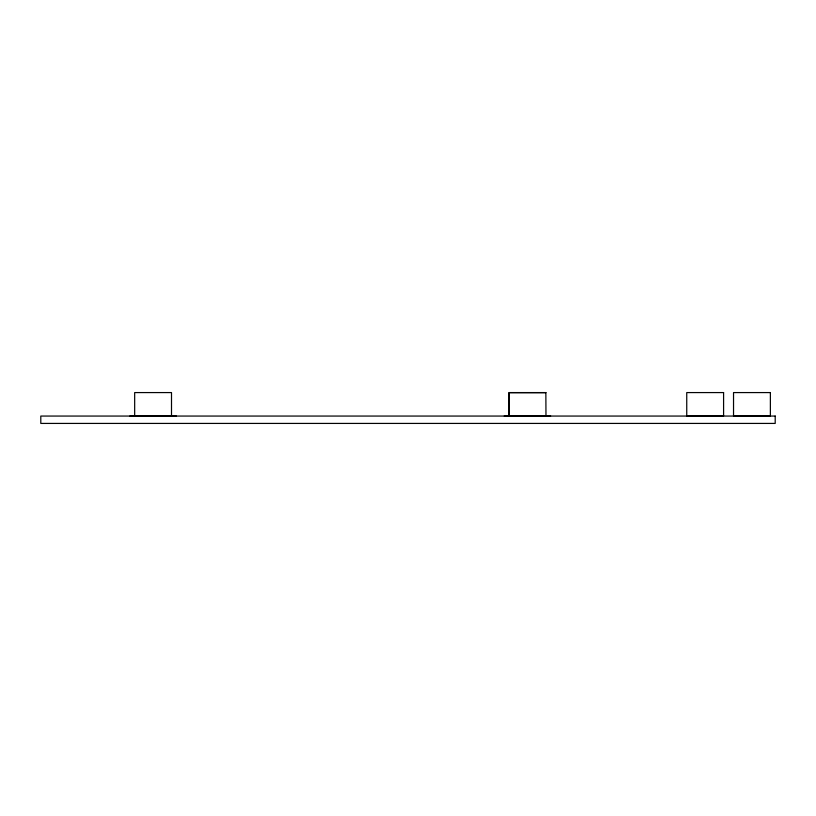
<?xml version="1.0" encoding="UTF-8"?>
<svg xmlns="http://www.w3.org/2000/svg" width="816" height="816" viewBox="0 0 816 816"><rect width="100%" height="100%" fill="white"/><g stroke="black" fill="none" stroke-linecap="round" stroke-linejoin="round"><path stroke-width="1.22" d="M545.975 392.669L509.133 392.669L509.133 416.058M129.877 416.017L176.297 416.017M504.227 416.017L550.647 416.017M545.975 416.058L545.853 392.578L509.011 392.578L509.011 415.966M171.503 415.966L171.503 392.578L134.671 392.578L134.671 415.966M723.588 392.578L686.746 392.578L686.746 415.966L723.588 415.966L723.588 392.578M770.375 392.578L733.533 392.578L733.533 415.966L770.375 415.966L770.375 392.578M775.2 416.058L40.8 416.058L40.8 423.422L775.2 423.422L775.2 416.058"/></g></svg>
